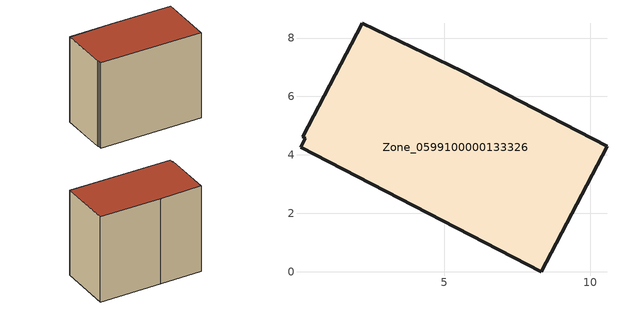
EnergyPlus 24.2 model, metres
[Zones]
Zone_0599100000133326
 floor ground (C_G): 0.25,4.57 0.17,4.62 2.2,8.5 5.63,6.86 10.58,4.3 8.32,0 0.08,4.26 z0
 wall outside (C_F): 8.32,0 10.58,4.3 5.63,6.86 2.2,8.5 0.17,4.62 0.25,4.57 0.08,4.26 8.32,0 z0:7.89
 roof outside (C_R): 0.25,4.57 0.08,4.26 8.32,0 10.58,4.3 5.63,6.86 2.2,8.5 0.17,4.62 z7.89
[BUILDING]
Pand.0599100000133326: North Axis=0; Terrain=City; Loads Convergence Tolerance Value=0.04; Temperature Convergence Tolerance Value=0.4; Solar Distribution=FullExterior; Maximum Number of Warmup Days=25; Minimum Number of Warmup Days=1
[Site:Location]
Rotterdam.The.Hague.AP_ZH_NLD Design_Conditions: Latitude=51.96; Longitude=4.45; Time Zone=1; Elevation=-4.5
[SITE:GROUNDTEMPERATURE:BUILDINGSURFACE]
18, 18, 18, 18, 18, 18, 18, 18, 18, 18, 18, 18
[MATERIAL] Thermal Absorptance=0.9; Solar Absorptance=0.7; Visible Absorptance=0.7
Name | Roughness | Thickness | Conductivity | Density | Specific Heat
G.TC.1946 | MediumSmooth | 0.15 | 1 | 540 | 1210
F.TC.1946 | Rough | 0.3 | 0.857143 | 1920 | 840
R.TC.1946 | MediumRough | 0.2 | 0.909091 | 1500 | 1000
[CONSTRUCTION]
C_G: G.TC.1946
C_F: F.TC.1946
C_R: R.TC.1946
[ZONE]
Zone_0599100000133326: Type=1; Multiplier=1; Ceiling Height=Autocalculate; Volume=Autocalculate; Floor Area=autocalculate; Part of Total Floor Area=Yes
[ZONEINFILTRATION:DESIGNFLOWRATE]
Infil_Zone_0599100000133326: Zone or ZoneList or Space or SpaceList=Zone_0599100000133326; Schedule=AlwaysOn; Design Flow Rate Calculation Method=Flow/Area; Flow Rate per Floor Area=0.003; Constant Term Coefficient=1; Temperature Term Coefficient=0; Velocity Term Coefficient=0; Velocity Squared Term Coefficient=0
[HVACTEMPLATE:ZONE:IDEALLOADSAIRSYSTEM]
Zone_0599100000133326: Maximum Heating Supply Air Temperature=50; Minimum Cooling Supply Air Temperature=13; Maximum Heating Supply Air Humidity Ratio=0.0156; Minimum Cooling Supply Air Humidity Ratio=0.0077; Heating Limit=NoLimit; Cooling Limit=NoLimit; Dehumidification Control Type=ConstantSensibleHeatRatio; Cooling Sensible Heat Ratio=0.7; Dehumidification Setpoint=60; Humidification Control Type=None; Humidification Setpoint=30; Outdoor Air Method=None; Outdoor Air Flow Rate per Person=0.00944; Outdoor Air Flow Rate per Zone Floor Area=0; Outdoor Air Flow Rate per Zone=0; Demand Controlled Ventilation Type=None; Outdoor Air Economizer Type=NoEconomizer; Heat Recovery Type=None; Sensible Heat Recovery Effectiveness=0.7; Latent Heat Recovery Effectiveness=0.65
[ZONECONTROL:THERMOSTAT]
ThermostatControl_Zone_0599100000133326: Zone or ZoneList=Zone_0599100000133326; Control Type Schedule=DualSetpointControlType; Control 1=Thermostat_Zone_0599100000133326; Temperature Difference Between Cutout And Setpoint=0
[THERMOSTATSETPOINT:DUALSETPOINT]
Thermostat_Zone_0599100000133326: Heating Setpoint Temperature Schedule=HeatingSetpoint_Zone_0599100000133326; Cooling Setpoint Temperature Schedule=CoolingSetpoint_Zone_0599100000133326
[SCHEDULE:COMPACT]
HeatingSetpoint_Zone_0599100000133326: Through: 12/31, For: AllDays, Until: 24:00, 21
CoolingSetpoint_Zone_0599100000133326: Through: 12/31, For: AllDays, Until: 24:00, 24
DualSetpointControlType: Through: 12/31, For: AllDays, Until: 24:00, 4
AlwaysOn: Through: 12/31, For: AllDays, Until: 24:00, 1
